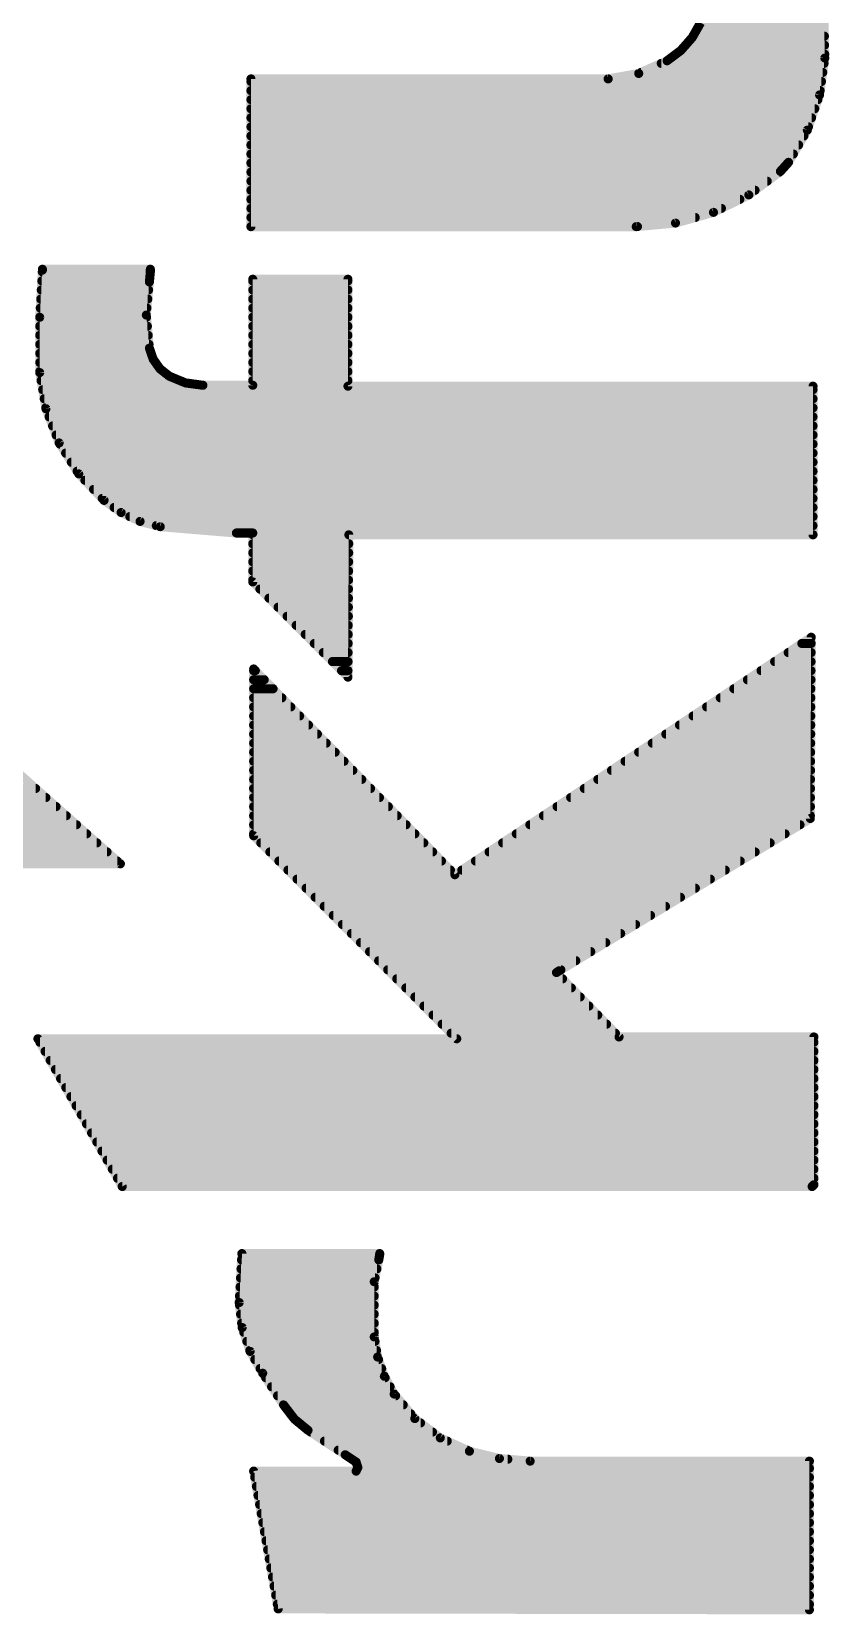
# Model space of a CAD drawing. Extents: x -0.1 to 30.6, y -0.1 to 52.6.
# Drawn here: x 12.694 to 14.929, y 25.448 to 29.883 of the extents above; entities that cross this region are included whole.
import ezdxf

# ---------------------------------------------------------------- set-up
doc = ezdxf.new("R2010")
doc.units = 0
doc.layers.add('21', color=41, linetype='CONTINUOUS')

msp = doc.modelspace()

# ---------------------------------------------------------------- linework, layer by layer
at = {"layer": '21', "const_width": 0.0254}
for points in [[(14.9161, 29.8091), (14.9131, 29.9585)], [(14.5682, 29.9082), (14.5444, 29.8664)], [(14.5611, 29.8958), (14.9143, 29.8958)], [(14.5444, 29.8664), (14.5126, 29.8304)], [(14.5256, 29.845), (14.9154, 29.845)], [(14.5467, 29.8704), (14.9149, 29.8704)], [(14.4742, 29.8015), (14.3948, 29.766)], [(14.4579, 29.7942), (14.914, 29.7942)], [(14.5126, 29.8304), (14.4742, 29.8015)], [(14.4983, 29.8196), (14.9159, 29.8196)], [(14.9014, 29.7058), (14.9161, 29.8091)], [(14.3091, 29.7507), (13.3083, 29.7507)], [(13.3083, 29.7507), (13.3083, 29.3367)], [(14.3948, 29.766), (14.3091, 29.7507)], [(14.401, 29.7688), (14.9104, 29.7688)], [(13.3083, 29.7434), (14.9067, 29.7434)], [(13.3083, 29.718), (14.9031, 29.718)], [(14.8671, 29.6072), (14.9014, 29.7058)], [(13.3083, 29.6926), (14.8968, 29.6926)], [(13.3083, 29.6672), (14.888, 29.6672)], [(13.3083, 29.6418), (14.8791, 29.6418)], [(13.3083, 29.6164), (14.8703, 29.6164)], [(13.3083, 29.591), (14.8577, 29.591)], [(14.8145, 29.517), (14.8671, 29.6072)], [(13.3083, 29.5656), (14.8428, 29.5656)], [(13.3083, 29.5402), (14.828, 29.5402)], [(13.3083, 29.5148), (14.8125, 29.5148)], [(13.3083, 29.4894), (14.7888, 29.4894)], [(14.7032, 29.4256), (14.7917, 29.4916)], [(14.7917, 29.4916), (14.8145, 29.517)], [(13.3083, 29.464), (14.7547, 29.464)], [(13.3083, 29.4386), (14.7206, 29.4386)], [(13.3083, 29.4132), (14.6781, 29.4132)], [(14.6041, 29.3768), (14.7032, 29.4256)], [(13.3083, 29.3878), (14.6265, 29.3878)], [(13.3083, 29.3624), (14.5531, 29.3624)], [(14.4978, 29.3468), (14.6041, 29.3768)], [(13.3083, 29.337), (14.3911, 29.337)], [(13.3083, 29.3367), (14.3878, 29.3367)], [(14.3878, 29.3367), (14.4978, 29.3468)], [(12.7241, 29.2148), (12.7241, 29.2173)], [(12.7241, 29.2173), (13.0264, 29.2173)], [(13.0264, 29.2173), (13.0264, 29.2097)], [(12.7165, 29.0827), (12.7241, 29.2148)], [(12.7224, 29.1846), (13.0241, 29.1846)], [(12.7238, 29.21), (13.0264, 29.21)], [(13.0238, 29.1817), (13.0152, 29.089)], [(13.0264, 29.2097), (13.0238, 29.1817)], [(13.3134, 28.8922), (13.3134, 29.1894)], [(13.3134, 29.1894), (13.5801, 29.1894)], [(13.3134, 29.1846), (13.5801, 29.1846)], [(13.5801, 29.1894), (13.5801, 28.8896)], [(12.7194, 29.1338), (13.0194, 29.1338)], [(12.7209, 29.1592), (13.0217, 29.1592)], [(13.3134, 29.1592), (13.5801, 29.1592)], [(13.3134, 29.1338), (13.5801, 29.1338)], [(12.7165, 29.083), (13.0158, 29.083)], [(12.7165, 28.9277), (12.7165, 29.0827)], [(12.718, 29.1084), (13.017, 29.1084)], [(13.0152, 29.089), (13.0238, 28.9963)], [(13.3134, 29.1084), (13.5801, 29.1084)], [(13.3134, 29.083), (13.5801, 29.083)], [(12.7165, 29.0576), (13.0181, 29.0576)], [(13.3134, 29.0576), (13.5801, 29.0576)], [(12.7165, 29.0322), (13.0205, 29.0322)], [(12.7165, 29.0068), (13.0228, 29.0068)], [(13.0238, 28.9963), (13.0345, 28.965)], [(13.3134, 29.0322), (13.5801, 29.0322)], [(13.3134, 29.0068), (13.5801, 29.0068)], [(12.7165, 28.9814), (13.0289, 28.9814)], [(12.7165, 28.956), (13.0409, 28.956)], [(13.0345, 28.965), (13.0537, 28.938)], [(13.3134, 28.9814), (13.5801, 28.9814)], [(13.3134, 28.956), (13.5801, 28.956)], [(12.7165, 28.9306), (13.0631, 28.9306)], [(12.7339, 28.8265), (12.7165, 28.9277)], [(12.7204, 28.9052), (13.1097, 28.9052)], [(13.0537, 28.938), (13.0797, 28.9176)], [(13.0797, 28.9176), (13.1251, 28.8988)], [(13.3134, 28.9306), (13.5801, 28.9306)], [(13.3134, 28.9052), (13.5801, 28.9052)], [(12.7248, 28.8798), (14.8831, 28.8798)], [(13.1251, 28.8988), (13.1737, 28.8922)], [(13.1737, 28.8922), (13.3134, 28.8922)], [(13.5801, 28.8896), (14.8831, 28.8896)], [(14.8831, 28.8896), (14.8831, 28.4731)], [(12.7291, 28.8544), (14.8831, 28.8544)], [(12.7335, 28.829), (14.8831, 28.829)], [(12.7709, 28.7306), (12.7339, 28.8265)], [(12.7428, 28.8036), (14.8831, 28.8036)], [(12.7525, 28.7782), (14.8831, 28.7782)], [(12.7623, 28.7528), (14.8831, 28.7528)], [(12.8259, 28.6439), (12.7709, 28.7306)], [(12.7729, 28.7274), (14.8831, 28.7274)], [(12.789, 28.702), (14.8831, 28.702)], [(12.8051, 28.6766), (14.8831, 28.6766)], [(12.8212, 28.6512), (14.8831, 28.6512)], [(12.8968, 28.5696), (12.8259, 28.6439)], [(12.8431, 28.6258), (14.8831, 28.6258)], [(12.8674, 28.6004), (14.8831, 28.6004)], [(12.8916, 28.575), (14.8831, 28.575)], [(12.9445, 28.5356), (12.8968, 28.5696)], [(12.9249, 28.5496), (14.8831, 28.5496)], [(12.9976, 28.5107), (12.9445, 28.5356)], [(12.9689, 28.5242), (14.8831, 28.5242)], [(13.0543, 28.4959), (12.9976, 28.5107)], [(13.0432, 28.4988), (14.8831, 28.4988)], [(13.2677, 28.4782), (13.0543, 28.4959)], [(13.3134, 28.4782), (13.2677, 28.4782)], [(13.3134, 28.341), (13.3134, 28.4782)], [(13.3134, 28.4734), (14.8831, 28.4734)], [(13.5826, 28.4731), (13.5801, 28.0743)], [(14.8831, 28.4731), (13.5826, 28.4731)], [(13.3134, 28.448), (13.5824, 28.448)], [(13.3134, 28.4226), (13.5823, 28.4226)], [(13.3134, 28.3972), (13.5821, 28.3972)], [(13.3134, 28.3718), (13.582, 28.3718)], [(13.3134, 28.3464), (13.5818, 28.3464)], [(13.5801, 28.0743), (13.3134, 28.341)], [(13.3334, 28.321), (13.5816, 28.321)], [(13.3588, 28.2956), (13.5815, 28.2956)], [(13.3842, 28.2702), (13.5813, 28.2702)], [(13.4096, 28.2448), (13.5812, 28.2448)], [(13.435, 28.2194), (13.581, 28.2194)], [(13.4604, 28.194), (13.5809, 28.194)], [(13.4858, 28.1686), (13.5807, 28.1686)], [(13.8798, 27.5206), (14.878, 28.1861)], [(14.8518, 28.1686), (14.8779, 28.1686)], [(14.878, 28.1861), (14.8755, 27.6781)], [(13.5112, 28.1432), (13.5805, 28.1432)], [(13.5366, 28.1178), (13.5804, 28.1178)], [(14.7756, 28.1178), (14.8777, 28.1178)], [(14.8137, 28.1432), (14.8778, 28.1432)], [(13.3159, 27.6298), (13.3159, 28.0972)], [(13.3159, 28.0972), (13.8798, 27.5206)], [(13.3159, 28.0924), (13.3206, 28.0924)], [(13.3159, 28.067), (13.3454, 28.067)], [(13.562, 28.0924), (13.5802, 28.0924)], [(14.6994, 28.067), (14.8774, 28.067)], [(14.7375, 28.0924), (14.8775, 28.0924)], [(12.9426, 27.5511), (12.3939, 28.0387)], [(13.3159, 28.0416), (13.3703, 28.0416)], [(14.6613, 28.0416), (14.8773, 28.0416)], [(13.3159, 28.0162), (13.3951, 28.0162)], [(13.3159, 27.9908), (13.42, 27.9908)], [(14.5851, 27.9908), (14.877, 27.9908)], [(14.6232, 28.0162), (14.8772, 28.0162)], [(13.3159, 27.9654), (13.4448, 27.9654)], [(13.3159, 27.94), (13.4696, 27.94)], [(14.5089, 27.94), (14.8768, 27.94)], [(14.547, 27.9654), (14.8769, 27.9654)], [(13.3159, 27.9146), (13.4945, 27.9146)], [(13.3159, 27.8892), (13.5193, 27.8892)], [(14.4327, 27.8892), (14.8765, 27.8892)], [(14.4708, 27.9146), (14.8767, 27.9146)], [(13.3159, 27.8638), (13.5442, 27.8638)], [(14.3946, 27.8638), (14.8764, 27.8638)], [(13.3159, 27.8384), (13.569, 27.8384)], [(13.3159, 27.813), (13.5938, 27.813)], [(14.3184, 27.813), (14.8762, 27.813)], [(14.3565, 27.8384), (14.8763, 27.8384)], [(11.0728, 27.7622), (12.705, 27.7622)], [(13.3159, 27.7876), (13.6187, 27.7876)], [(13.3159, 27.7622), (13.6435, 27.7622)], [(14.2422, 27.7622), (14.8759, 27.7622)], [(14.2803, 27.7876), (14.876, 27.7876)], [(11.0853, 27.7368), (12.7336, 27.7368)], [(11.1021, 27.7114), (12.7622, 27.7114)], [(13.3159, 27.7368), (13.6684, 27.7368)], [(13.3159, 27.7114), (13.6932, 27.7114)], [(14.166, 27.7114), (14.8757, 27.7114)], [(14.2041, 27.7368), (14.8758, 27.7368)], [(11.1219, 27.686), (12.7908, 27.686)], [(13.3159, 27.686), (13.718, 27.686)], [(14.1279, 27.686), (14.8755, 27.686)], [(14.8755, 27.6781), (14.1719, 27.2513)], [(11.145, 27.6606), (12.8194, 27.6606)], [(11.1748, 27.6352), (12.848, 27.6352)], [(13.3159, 27.6606), (13.7429, 27.6606)], [(13.3159, 27.6352), (13.7677, 27.6352)], [(13.8849, 27.0608), (13.3159, 27.6298)], [(14.0517, 27.6352), (14.8048, 27.6352)], [(14.0898, 27.6606), (14.8467, 27.6606)], [(11.2126, 27.6098), (12.8765, 27.6098)], [(11.259, 27.5844), (12.9051, 27.5844)], [(13.3359, 27.6098), (13.7926, 27.6098)], [(13.3613, 27.5844), (13.8174, 27.5844)], [(13.9755, 27.5844), (14.721, 27.5844)], [(14.0136, 27.6098), (14.7629, 27.6098)], [(11.3399, 27.559), (12.9337, 27.559)], [(11.4262, 27.5511), (12.9426, 27.5511)], [(13.3867, 27.559), (13.8422, 27.559)], [(13.4121, 27.5336), (13.8671, 27.5336)], [(13.8993, 27.5336), (14.6373, 27.5336)], [(13.9374, 27.559), (14.6792, 27.559)], [(13.4375, 27.5082), (14.5954, 27.5082)], [(13.4629, 27.4828), (14.5535, 27.4828)], [(13.4883, 27.4574), (14.5117, 27.4574)], [(13.5137, 27.432), (14.4698, 27.432)], [(13.5391, 27.4066), (14.4279, 27.4066)], [(13.5645, 27.3812), (14.386, 27.3812)], [(13.5899, 27.3558), (14.3442, 27.3558)], [(13.6153, 27.3304), (14.3023, 27.3304)], [(13.6407, 27.305), (14.2604, 27.305)], [(13.6661, 27.2796), (14.2186, 27.2796)], [(13.6915, 27.2542), (14.1767, 27.2542)], [(13.7169, 27.2288), (14.1813, 27.2288)], [(14.1719, 27.2513), (14.1643, 27.2463)], [(14.1643, 27.2463), (14.3396, 27.0659)], [(13.7423, 27.2034), (14.206, 27.2034)], [(13.7677, 27.178), (14.2307, 27.178)], [(13.7931, 27.1526), (14.2553, 27.1526)], [(13.8185, 27.1272), (14.28, 27.1272)], [(13.8439, 27.1018), (14.3047, 27.1018)], [(12.9476, 26.6468), (12.7114, 27.0608)], [(12.7114, 27.0608), (13.8849, 27.0608)], [(12.717, 27.051), (14.8857, 27.051)], [(13.8693, 27.0764), (14.3294, 27.0764)], [(14.3396, 27.0659), (14.8857, 27.0659)], [(14.8857, 27.0659), (14.8857, 26.6519)], [(12.7315, 27.0256), (14.8857, 27.0256)], [(12.746, 27.0002), (14.8857, 27.0002)], [(12.7605, 26.9748), (14.8857, 26.9748)], [(12.775, 26.9494), (14.8857, 26.9494)], [(12.7895, 26.924), (14.8857, 26.924)], [(12.8039, 26.8986), (14.8857, 26.8986)], [(12.8184, 26.8732), (14.8857, 26.8732)], [(12.8329, 26.8478), (14.8857, 26.8478)], [(12.8474, 26.8224), (14.8857, 26.8224)], [(12.8619, 26.797), (14.8857, 26.797)], [(12.8764, 26.7716), (14.8857, 26.7716)], [(12.8909, 26.7462), (14.8857, 26.7462)], [(12.9054, 26.7208), (14.8857, 26.7208)], [(12.9199, 26.6954), (14.8857, 26.6954)], [(12.9344, 26.67), (14.8857, 26.67)], [(14.8806, 26.6468), (12.9476, 26.6468)], [(14.8857, 26.6519), (14.8806, 26.6468)], [(13.2753, 26.3217), (13.2829, 26.4589)], [(13.2819, 26.4414), (13.6666, 26.4414)], [(13.2829, 26.4589), (13.669, 26.4589)], [(13.6665, 26.4411), (13.6538, 26.3801)], [(13.669, 26.4563), (13.6665, 26.4411)], [(13.669, 26.4589), (13.669, 26.4563)], [(13.2791, 26.3906), (13.656, 26.3906)], [(13.2805, 26.416), (13.6613, 26.416)], [(13.6538, 26.3801), (13.6538, 26.2252)], [(13.2763, 26.3398), (13.6538, 26.3398)], [(13.2777, 26.3652), (13.6538, 26.3652)], [(13.2837, 26.2516), (13.2753, 26.3217)], [(13.2762, 26.3144), (13.6538, 26.3144)], [(13.2792, 26.289), (13.6538, 26.289)], [(13.2823, 26.2636), (13.6538, 26.2636)], [(13.306, 26.1847), (13.2837, 26.2516)], [(13.2882, 26.2382), (13.6538, 26.2382)], [(13.2967, 26.2128), (13.6559, 26.2128)], [(13.6538, 26.2252), (13.6633, 26.169)], [(13.3051, 26.1874), (13.6602, 26.1874)], [(13.3413, 26.1236), (13.306, 26.1847)], [(13.3191, 26.162), (13.6657, 26.162)], [(13.6633, 26.169), (13.6821, 26.1151)], [(13.3338, 26.1366), (13.6746, 26.1366)], [(13.3998, 26.0347), (13.3413, 26.1236)], [(13.3495, 26.1112), (13.6843, 26.1112)], [(13.6821, 26.1151), (13.7096, 26.0652)], [(13.3662, 26.0858), (13.6982, 26.0858)], [(13.3829, 26.0604), (13.7136, 26.0604)], [(13.3996, 26.035), (13.735, 26.035)], [(13.43, 25.9952), (13.3998, 26.0347)], [(13.7096, 26.0652), (13.7673, 25.9965)], [(13.419, 26.0096), (13.7563, 26.0096)], [(13.4683, 25.9636), (13.43, 25.9952)], [(13.4434, 25.9842), (13.7835, 25.9842)], [(13.7673, 25.9965), (13.8388, 25.9422)], [(13.5725, 25.895), (13.4683, 25.9636)], [(13.4756, 25.9588), (13.817, 25.9588)], [(13.8388, 25.9422), (13.9205, 25.9051)], [(13.5142, 25.9334), (13.8583, 25.9334)], [(13.5528, 25.908), (13.9141, 25.908)], [(13.603, 25.8747), (13.5725, 25.895)], [(13.9205, 25.9051), (14.0045, 25.8846)], [(13.3845, 25.4632), (13.3159, 25.8493)], [(13.3159, 25.8493), (13.603, 25.8493)], [(13.5911, 25.8826), (14.028, 25.8826)], [(13.608, 25.8594), (13.603, 25.8747)], [(13.603, 25.8493), (13.608, 25.8594)], [(13.6069, 25.8572), (14.873, 25.8572)], [(14.0045, 25.8846), (14.0906, 25.8772)], [(14.0906, 25.8772), (14.873, 25.8772)], [(14.873, 25.8772), (14.873, 25.4606)], [(13.319, 25.8318), (14.873, 25.8318)], [(13.3235, 25.8064), (14.873, 25.8064)], [(13.328, 25.781), (14.873, 25.781)], [(13.3326, 25.7556), (14.873, 25.7556)], [(13.3371, 25.7302), (14.873, 25.7302)], [(13.3416, 25.7048), (14.873, 25.7048)], [(13.3461, 25.6794), (14.873, 25.6794)], [(13.3506, 25.654), (14.873, 25.654)], [(13.3551, 25.6286), (14.873, 25.6286)], [(13.3596, 25.6032), (14.873, 25.6032)], [(13.3641, 25.5778), (14.873, 25.5778)], [(13.3687, 25.5524), (14.873, 25.5524)], [(13.3732, 25.527), (14.873, 25.527)], [(13.3777, 25.5016), (14.873, 25.5016)], [(13.3822, 25.4762), (14.873, 25.4762)], [(14.873, 25.4606), (13.3845, 25.4632)]]:
    msp.add_lwpolyline(points, dxfattribs=at)
at = {"layer": '21', "const_width": 0.0127}
for points in [[(14.5256, 29.8514, 1), (14.5256, 29.8387)], [(14.5389, 29.8696, 1), (14.5499, 29.8633)], [(14.5492, 29.8622, 1), (14.5397, 29.8706)], [(14.5467, 29.8768, 1), (14.5467, 29.864)], [(14.9149, 29.864, 1), (14.9149, 29.8768)], [(14.9154, 29.8387, 1), (14.9154, 29.8514)], [(14.4579, 29.8006, 1), (14.4579, 29.7878)], [(14.4704, 29.8066, 1), (14.478, 29.7964)], [(14.4768, 29.7957, 1), (14.4716, 29.8073)], [(14.4983, 29.826, 1), (14.4983, 29.8133)], [(14.5079, 29.8346, 1), (14.5174, 29.8262)], [(14.5165, 29.8253, 1), (14.5088, 29.8354)], [(14.9224, 29.8082, 1), (14.9098, 29.81)], [(14.9098, 29.809, 1), (14.9224, 29.8092)], [(14.914, 29.7878, 1), (14.914, 29.8006)], [(14.9159, 29.8133, 1), (14.9159, 29.826)], [(13.3083, 29.7571, 1), (13.3083, 29.7444)], [(13.3147, 29.7507, 1), (13.302, 29.7507)], [(14.308, 29.757, 1), (14.3102, 29.7444)], [(14.3091, 29.7444, 1), (14.3091, 29.7571)], [(14.3922, 29.7718, 1), (14.3973, 29.7602)], [(14.3959, 29.7598, 1), (14.3936, 29.7723)], [(14.401, 29.7752, 1), (14.401, 29.7625)], [(14.9104, 29.7625, 1), (14.9104, 29.7752)], [(13.3083, 29.7498, 1), (13.3083, 29.737)], [(13.3083, 29.7244, 1), (13.3083, 29.7116)], [(14.9074, 29.7037, 1), (14.8954, 29.7078)], [(14.9031, 29.7116, 1), (14.9031, 29.7244)], [(14.9067, 29.737, 1), (14.9067, 29.7498)], [(13.3083, 29.6736, 1), (13.3083, 29.6608)], [(13.3083, 29.699, 1), (13.3083, 29.6863)], [(14.888, 29.6608, 1), (14.888, 29.6736)], [(14.8951, 29.7067, 1), (14.9077, 29.7049)], [(14.8968, 29.6863, 1), (14.8968, 29.699)], [(13.3083, 29.6482, 1), (13.3083, 29.6354)], [(13.3083, 29.6228, 1), (13.3083, 29.6101)], [(14.8703, 29.6101, 1), (14.8703, 29.6228)], [(14.8791, 29.6354, 1), (14.8791, 29.6482)], [(13.3083, 29.5974, 1), (13.3083, 29.5846)], [(14.8577, 29.5846, 1), (14.8577, 29.5974)], [(14.8611, 29.6093, 1), (14.8731, 29.6051)], [(14.8726, 29.604, 1), (14.8616, 29.6104)], [(13.3083, 29.572, 1), (13.3083, 29.5592)], [(13.3083, 29.5466, 1), (13.3083, 29.5339)], [(14.828, 29.5339, 1), (14.828, 29.5466)], [(14.8428, 29.5592, 1), (14.8428, 29.572)], [(13.3083, 29.5212, 1), (13.3083, 29.5084)], [(13.3083, 29.4958, 1), (13.3083, 29.483)], [(14.787, 29.4958, 1), (14.7964, 29.4874)], [(14.7955, 29.4865, 1), (14.7879, 29.4967)], [(14.7888, 29.483, 1), (14.7888, 29.4958)], [(14.809, 29.5202, 1), (14.82, 29.5138)], [(14.8192, 29.5128, 1), (14.8098, 29.5212)], [(14.8125, 29.5084, 1), (14.8125, 29.5212)], [(13.3083, 29.4704, 1), (13.3083, 29.4577)], [(13.3083, 29.445, 1), (13.3083, 29.4322)], [(14.7206, 29.4322, 1), (14.7206, 29.445)], [(14.7547, 29.4577, 1), (14.7547, 29.4704)], [(13.3083, 29.4196, 1), (13.3083, 29.4068)], [(14.6781, 29.4068, 1), (14.6781, 29.4196)], [(14.6994, 29.4307, 1), (14.707, 29.4205)], [(14.706, 29.4199, 1), (14.7004, 29.4313)], [(13.3083, 29.3942, 1), (13.3083, 29.3815)], [(13.3083, 29.3688, 1), (13.3083, 29.356)], [(14.5531, 29.356, 1), (14.5531, 29.3688)], [(14.6013, 29.3825, 1), (14.6069, 29.3711)], [(14.6058, 29.3706, 1), (14.6024, 29.3829)], [(14.6265, 29.3815, 1), (14.6265, 29.3942)], [(13.3083, 29.3434, 1), (13.3083, 29.3306)], [(13.3083, 29.3431, 1), (13.3083, 29.3303)], [(13.302, 29.3367, 1), (13.3147, 29.3367)], [(14.3872, 29.343, 1), (14.3884, 29.3304)], [(14.3878, 29.3303, 1), (14.3878, 29.3431)], [(14.3911, 29.3306, 1), (14.3911, 29.3434)], [(14.4961, 29.3529, 1), (14.4995, 29.3407)], [(14.4984, 29.3405, 1), (14.4972, 29.3531)], [(12.7241, 29.2237, 1), (12.7241, 29.211)], [(12.7304, 29.2173, 1), (12.7178, 29.2173)], [(13.0328, 29.2173, 1), (13.0201, 29.2173)], [(13.0264, 29.211, 1), (13.0264, 29.2237)], [(12.7224, 29.191, 1), (12.7224, 29.1782)], [(12.7238, 29.2164, 1), (12.7238, 29.2036)], [(12.7304, 29.2144, 1), (12.7178, 29.2152)], [(12.7178, 29.2148, 1), (12.7304, 29.2148)], [(13.0175, 29.1823, 1), (13.0301, 29.1811)], [(13.0301, 29.1811, 1), (13.0175, 29.1823)], [(13.0327, 29.2091, 1), (13.0201, 29.2103)], [(13.0201, 29.2097, 1), (13.0328, 29.2097)], [(13.0241, 29.1782, 1), (13.0241, 29.191)], [(13.0264, 29.2036, 1), (13.0264, 29.2164)], [(13.3198, 29.1894, 1), (13.3071, 29.1894)], [(13.3134, 29.1958, 1), (13.3134, 29.1831)], [(13.3134, 29.191, 1), (13.3134, 29.1782)], [(13.5864, 29.1894, 1), (13.5738, 29.1894)], [(13.5801, 29.1831, 1), (13.5801, 29.1958)], [(13.5801, 29.1782, 1), (13.5801, 29.191)], [(12.7194, 29.1402, 1), (12.7194, 29.1274)], [(12.7209, 29.1656, 1), (12.7209, 29.1529)], [(13.0194, 29.1274, 1), (13.0194, 29.1402)], [(13.0217, 29.1529, 1), (13.0217, 29.1656)], [(13.3134, 29.1656, 1), (13.3134, 29.1529)], [(13.3134, 29.1402, 1), (13.3134, 29.1274)], [(13.5801, 29.1529, 1), (13.5801, 29.1656)], [(13.5801, 29.1274, 1), (13.5801, 29.1402)], [(12.7165, 29.0894, 1), (12.7165, 29.0767)], [(12.7228, 29.0827, 1), (12.7102, 29.0827)], [(12.718, 29.1148, 1), (12.718, 29.1021)], [(13.0215, 29.0896, 1), (13.0089, 29.0884)], [(13.0089, 29.0896, 1), (13.0215, 29.0884)], [(13.0158, 29.0767, 1), (13.0158, 29.0894)], [(13.017, 29.1021, 1), (13.017, 29.1148)], [(13.3134, 29.1148, 1), (13.3134, 29.1021)], [(13.3134, 29.0894, 1), (13.3134, 29.0767)], [(13.5801, 29.1021, 1), (13.5801, 29.1148)], [(13.5801, 29.0767, 1), (13.5801, 29.0894)], [(12.7102, 29.0831, 1), (12.7228, 29.0823)], [(12.7165, 29.064, 1), (12.7165, 29.0512)], [(13.0181, 29.0512, 1), (13.0181, 29.064)], [(13.3134, 29.064, 1), (13.3134, 29.0512)], [(13.5801, 29.0512, 1), (13.5801, 29.064)], [(12.7165, 29.0386, 1), (12.7165, 29.0259)], [(12.7165, 29.0132, 1), (12.7165, 29.0005)], [(13.0298, 28.9984, 1), (13.0178, 28.9942)], [(13.0205, 29.0259, 1), (13.0205, 29.0386)], [(13.0228, 29.0005, 1), (13.0228, 29.0132)], [(13.3134, 29.0386, 1), (13.3134, 29.0259)], [(13.3134, 29.0132, 1), (13.3134, 29.0005)], [(13.5801, 29.0259, 1), (13.5801, 29.0386)], [(13.5801, 29.0005, 1), (13.5801, 29.0132)], [(12.7165, 28.9878, 1), (12.7165, 28.975)], [(12.7165, 28.9624, 1), (12.7165, 28.9497)], [(13.0175, 28.9957, 1), (13.0301, 28.9969)], [(13.0397, 28.9687, 1), (13.0293, 28.9613)], [(13.0285, 28.9629, 1), (13.0405, 28.967)], [(13.0289, 28.975, 1), (13.0289, 28.9878)], [(13.0409, 28.9497, 1), (13.0409, 28.9624)], [(13.3134, 28.9878, 1), (13.3134, 28.975)], [(13.3134, 28.9624, 1), (13.3134, 28.9497)], [(13.5801, 28.975, 1), (13.5801, 28.9878)], [(13.5801, 28.9497, 1), (13.5801, 28.9624)], [(12.7165, 28.937, 1), (12.7165, 28.9243)], [(12.7228, 28.9288, 1), (12.7102, 28.9266)], [(12.7102, 28.9277, 1), (12.7228, 28.9277)], [(12.7204, 28.9116, 1), (12.7204, 28.8988)], [(13.0576, 28.943, 1), (13.0497, 28.933)], [(13.0485, 28.9343, 1), (13.0588, 28.9417)], [(13.0631, 28.9243, 1), (13.0631, 28.937)], [(13.0821, 28.9235, 1), (13.0773, 28.9117)], [(13.0758, 28.9126, 1), (13.0836, 28.9226)], [(13.1097, 28.8988, 1), (13.1097, 28.9116)], [(13.3134, 28.937, 1), (13.3134, 28.9243)], [(13.3134, 28.9116, 1), (13.3134, 28.8988)], [(13.5801, 28.9243, 1), (13.5801, 28.937)], [(13.5801, 28.8988, 1), (13.5801, 28.9116)], [(12.7248, 28.8862, 1), (12.7248, 28.8735)], [(13.1259, 28.9051, 1), (13.1242, 28.8925)], [(13.1226, 28.893, 1), (13.1275, 28.9047)], [(13.1737, 28.8986, 1), (13.1737, 28.8859)], [(13.1728, 28.8859, 1), (13.1746, 28.8985)], [(13.3071, 28.8922, 1), (13.3198, 28.8922)], [(13.3134, 28.8859, 1), (13.3134, 28.8986)], [(13.5801, 28.896, 1), (13.5801, 28.8833)], [(13.5738, 28.8896, 1), (13.5864, 28.8896)], [(14.8895, 28.8896, 1), (14.8768, 28.8896)], [(14.8831, 28.8833, 1), (14.8831, 28.896)], [(14.8831, 28.8735, 1), (14.8831, 28.8862)], [(12.7291, 28.8608, 1), (12.7291, 28.8481)], [(12.7335, 28.8354, 1), (12.7335, 28.8226)], [(12.7399, 28.8288, 1), (12.728, 28.8242)], [(12.7277, 28.8254, 1), (12.7402, 28.8276)], [(14.8831, 28.8481, 1), (14.8831, 28.8608)], [(14.8831, 28.8226, 1), (14.8831, 28.8354)], [(12.7428, 28.81, 1), (12.7428, 28.7973)], [(12.7525, 28.7846, 1), (12.7525, 28.7719)], [(14.8831, 28.7973, 1), (14.8831, 28.81)], [(14.8831, 28.7719, 1), (14.8831, 28.7846)], [(12.7623, 28.7592, 1), (12.7623, 28.7464)], [(12.7762, 28.734, 1), (12.7655, 28.7272)], [(14.8831, 28.7464, 1), (14.8831, 28.7592)], [(12.7649, 28.7284, 1), (12.7768, 28.7329)], [(12.7729, 28.7338, 1), (12.7729, 28.7211)], [(12.789, 28.7084, 1), (12.789, 28.6957)], [(14.8831, 28.7211, 1), (14.8831, 28.7338)], [(14.8831, 28.6957, 1), (14.8831, 28.7084)], [(12.8051, 28.683, 1), (12.8051, 28.6702)], [(12.8212, 28.6576, 1), (12.8212, 28.6449)], [(12.8305, 28.6483, 1), (12.8213, 28.6395)], [(12.8205, 28.6405, 1), (12.8312, 28.6473)], [(14.8831, 28.6702, 1), (14.8831, 28.683)], [(14.8831, 28.6449, 1), (14.8831, 28.6576)], [(12.8431, 28.6322, 1), (12.8431, 28.6195)], [(12.8674, 28.6068, 1), (12.8674, 28.594)], [(14.8831, 28.6195, 1), (14.8831, 28.6322)], [(14.8831, 28.594, 1), (14.8831, 28.6068)], [(12.8916, 28.5814, 1), (12.8916, 28.5687)], [(12.9005, 28.5748, 1), (12.8931, 28.5644)], [(12.8922, 28.5652, 1), (12.9014, 28.574)], [(14.8831, 28.5687, 1), (14.8831, 28.5814)], [(12.9249, 28.556, 1), (12.9249, 28.5433)], [(12.9472, 28.5413, 1), (12.9418, 28.5298)], [(12.9408, 28.5304, 1), (12.9482, 28.5408)], [(12.9689, 28.5306, 1), (12.9689, 28.5178)], [(12.9992, 28.5169, 1), (12.996, 28.5046)], [(12.9949, 28.505, 1), (13.0003, 28.5165)], [(14.8831, 28.5433, 1), (14.8831, 28.556)], [(14.8831, 28.5178, 1), (14.8831, 28.5306)], [(13.0432, 28.5052, 1), (13.0432, 28.4925)], [(13.0548, 28.5022, 1), (13.0538, 28.4896)], [(13.0527, 28.4898, 1), (13.0559, 28.502)], [(13.2677, 28.4846, 1), (13.2677, 28.4718)], [(13.2672, 28.4719, 1), (13.2682, 28.4845)], [(13.3198, 28.4782, 1), (13.3071, 28.4782)], [(13.3134, 28.4798, 1), (13.3134, 28.4671)], [(13.3134, 28.4718, 1), (13.3134, 28.4846)], [(13.5826, 28.4795, 1), (13.5826, 28.4668)], [(13.5889, 28.4731, 1), (13.5763, 28.4731)], [(14.8768, 28.4731, 1), (14.8895, 28.4731)], [(14.8831, 28.4925, 1), (14.8831, 28.5052)], [(14.8831, 28.4671, 1), (14.8831, 28.4798)], [(14.8831, 28.4668, 1), (14.8831, 28.4795)], [(13.3134, 28.4544, 1), (13.3134, 28.4416)], [(13.3134, 28.429, 1), (13.3134, 28.4163)], [(13.5823, 28.4163, 1), (13.5823, 28.429)], [(13.5824, 28.4416, 1), (13.5824, 28.4544)], [(13.3134, 28.4036, 1), (13.3134, 28.3909)], [(13.5821, 28.3909, 1), (13.5821, 28.4036)], [(13.3134, 28.3782, 1), (13.3134, 28.3654)], [(13.3134, 28.3528, 1), (13.3134, 28.3401)], [(13.3179, 28.3455, 1), (13.3089, 28.3365)], [(13.3071, 28.341, 1), (13.3198, 28.341)], [(13.5818, 28.3401, 1), (13.5818, 28.3528)], [(13.582, 28.3654, 1), (13.582, 28.3782)], [(13.3334, 28.3274, 1), (13.3334, 28.3147)], [(13.3588, 28.302, 1), (13.3588, 28.2892)], [(13.5815, 28.2892, 1), (13.5815, 28.302)], [(13.5816, 28.3147, 1), (13.5816, 28.3274)], [(13.3842, 28.2766, 1), (13.3842, 28.2639)], [(13.4096, 28.2512, 1), (13.4096, 28.2385)], [(13.5812, 28.2385, 1), (13.5812, 28.2512)], [(13.5813, 28.2639, 1), (13.5813, 28.2766)], [(13.435, 28.2258, 1), (13.435, 28.213)], [(13.581, 28.213, 1), (13.581, 28.2258)], [(13.4604, 28.2004, 1), (13.4604, 28.1877)], [(13.4858, 28.175, 1), (13.4858, 28.1623)], [(13.5807, 28.1623, 1), (13.5807, 28.175)], [(13.5809, 28.1877, 1), (13.5809, 28.2004)], [(14.8518, 28.175, 1), (14.8518, 28.1623)], [(14.8843, 28.1861, 1), (14.8717, 28.1861)], [(14.8815, 28.1808, 1), (14.8745, 28.1914)], [(14.8779, 28.1623, 1), (14.8779, 28.175)], [(13.5112, 28.1496, 1), (13.5112, 28.1368)], [(13.5366, 28.1242, 1), (13.5366, 28.1115)], [(13.5804, 28.1115, 1), (13.5804, 28.1242)], [(13.5805, 28.1368, 1), (13.5805, 28.1496)], [(14.7756, 28.1242, 1), (14.7756, 28.1115)], [(14.8137, 28.1496, 1), (14.8137, 28.1368)], [(14.8777, 28.1115, 1), (14.8777, 28.1242)], [(14.8778, 28.1368, 1), (14.8778, 28.1496)], [(13.3159, 28.0988, 1), (13.3159, 28.0861)], [(13.3159, 28.0734, 1), (13.3159, 28.0606)], [(13.3223, 28.0972, 1), (13.3096, 28.0972)], [(13.3204, 28.1016, 1), (13.3114, 28.0928)], [(13.3206, 28.0861, 1), (13.3206, 28.0988)], [(13.3454, 28.0606, 1), (13.3454, 28.0734)], [(13.562, 28.0988, 1), (13.562, 28.0861)], [(13.5738, 28.0743, 1), (13.5864, 28.0743)], [(13.5756, 28.0698, 1), (13.5846, 28.0788)], [(13.5802, 28.0861, 1), (13.5802, 28.0988)], [(14.6994, 28.0734, 1), (14.6994, 28.0606)], [(14.7375, 28.0988, 1), (14.7375, 28.0861)], [(14.8774, 28.0606, 1), (14.8774, 28.0734)], [(14.8775, 28.0861, 1), (14.8775, 28.0988)], [(13.3159, 28.048, 1), (13.3159, 28.0353)], [(13.3703, 28.0353, 1), (13.3703, 28.048)], [(14.6613, 28.048, 1), (14.6613, 28.0353)], [(14.8773, 28.0353, 1), (14.8773, 28.048)], [(13.3159, 28.0226, 1), (13.3159, 28.0099)], [(13.3159, 27.9972, 1), (13.3159, 27.9844)], [(13.3951, 28.0099, 1), (13.3951, 28.0226)], [(13.42, 27.9844, 1), (13.42, 27.9972)], [(14.5851, 27.9972, 1), (14.5851, 27.9844)], [(14.6232, 28.0226, 1), (14.6232, 28.0099)], [(14.877, 27.9844, 1), (14.877, 27.9972)], [(14.8772, 28.0099, 1), (14.8772, 28.0226)], [(13.3159, 27.9718, 1), (13.3159, 27.9591)], [(13.3159, 27.9464, 1), (13.3159, 27.9337)], [(13.4448, 27.9591, 1), (13.4448, 27.9718)], [(13.4696, 27.9337, 1), (13.4696, 27.9464)], [(14.5089, 27.9464, 1), (14.5089, 27.9337)], [(14.547, 27.9718, 1), (14.547, 27.9591)], [(14.8768, 27.9337, 1), (14.8768, 27.9464)], [(14.8769, 27.9591, 1), (14.8769, 27.9718)], [(13.3159, 27.921, 1), (13.3159, 27.9082)], [(13.3159, 27.8956, 1), (13.3159, 27.8829)], [(13.4945, 27.9082, 1), (13.4945, 27.921)], [(13.5193, 27.8829, 1), (13.5193, 27.8956)], [(14.4327, 27.8956, 1), (14.4327, 27.8829)], [(14.4708, 27.921, 1), (14.4708, 27.9082)], [(14.8765, 27.8829, 1), (14.8765, 27.8956)], [(14.8767, 27.9082, 1), (14.8767, 27.921)], [(13.3159, 27.8702, 1), (13.3159, 27.8575)], [(13.5442, 27.8575, 1), (13.5442, 27.8702)], [(14.3946, 27.8702, 1), (14.3946, 27.8575)], [(14.8764, 27.8575, 1), (14.8764, 27.8702)], [(13.3159, 27.8448, 1), (13.3159, 27.832)], [(13.3159, 27.8194, 1), (13.3159, 27.8067)], [(13.569, 27.832, 1), (13.569, 27.8448)], [(13.5938, 27.8067, 1), (13.5938, 27.8194)], [(14.3184, 27.8194, 1), (14.3184, 27.8067)], [(14.3565, 27.8448, 1), (14.3565, 27.832)], [(14.8762, 27.8067, 1), (14.8762, 27.8194)], [(14.8763, 27.832, 1), (14.8763, 27.8448)], [(12.705, 27.7558, 1), (12.705, 27.7686)], [(13.3159, 27.794, 1), (13.3159, 27.7813)], [(13.3159, 27.7686, 1), (13.3159, 27.7558)], [(13.6187, 27.7813, 1), (13.6187, 27.794)], [(13.6435, 27.7558, 1), (13.6435, 27.7686)], [(14.2422, 27.7686, 1), (14.2422, 27.7558)], [(14.2803, 27.794, 1), (14.2803, 27.7813)], [(14.8759, 27.7558, 1), (14.8759, 27.7686)], [(14.876, 27.7813, 1), (14.876, 27.794)], [(12.7336, 27.7305, 1), (12.7336, 27.7432)], [(12.7622, 27.705, 1), (12.7622, 27.7178)], [(13.3159, 27.7178, 1), (13.3159, 27.705)], [(13.3159, 27.7432, 1), (13.3159, 27.7305)], [(13.6684, 27.7305, 1), (13.6684, 27.7432)], [(13.6932, 27.705, 1), (13.6932, 27.7178)], [(14.166, 27.7178, 1), (14.166, 27.705)], [(14.2041, 27.7432, 1), (14.2041, 27.7305)], [(14.8757, 27.705, 1), (14.8757, 27.7178)], [(14.8758, 27.7305, 1), (14.8758, 27.7432)], [(12.7908, 27.6796, 1), (12.7908, 27.6924)], [(13.3159, 27.6924, 1), (13.3159, 27.6796)], [(13.718, 27.6796, 1), (13.718, 27.6924)], [(14.1279, 27.6924, 1), (14.1279, 27.6796)], [(14.8692, 27.6781, 1), (14.8818, 27.6781)], [(14.8788, 27.6727, 1), (14.8722, 27.6835)], [(14.8755, 27.6796, 1), (14.8755, 27.6924)], [(12.8194, 27.6543, 1), (12.8194, 27.667)], [(12.848, 27.6288, 1), (12.848, 27.6416)], [(13.3159, 27.6416, 1), (13.3159, 27.6288)], [(13.3159, 27.667, 1), (13.3159, 27.6543)], [(13.3204, 27.6343, 1), (13.3114, 27.6253)], [(13.3096, 27.6298, 1), (13.3223, 27.6298)], [(13.7429, 27.6543, 1), (13.7429, 27.667)], [(13.7677, 27.6288, 1), (13.7677, 27.6416)], [(14.0517, 27.6416, 1), (14.0517, 27.6288)], [(14.0898, 27.667, 1), (14.0898, 27.6543)], [(14.8048, 27.6288, 1), (14.8048, 27.6416)], [(14.8467, 27.6543, 1), (14.8467, 27.667)], [(12.8765, 27.6034, 1), (12.8765, 27.6162)], [(12.9051, 27.5781, 1), (12.9051, 27.5908)], [(13.3359, 27.6162, 1), (13.3359, 27.6034)], [(13.3613, 27.5908, 1), (13.3613, 27.5781)], [(13.7926, 27.6034, 1), (13.7926, 27.6162)], [(13.8174, 27.5781, 1), (13.8174, 27.5908)], [(13.9755, 27.5908, 1), (13.9755, 27.5781)], [(14.0136, 27.6162, 1), (14.0136, 27.6034)], [(14.721, 27.5781, 1), (14.721, 27.5908)], [(14.7629, 27.6034, 1), (14.7629, 27.6162)], [(12.9337, 27.5526, 1), (12.9337, 27.5654)], [(12.9384, 27.5464, 1), (12.9468, 27.5558)], [(12.9426, 27.5448, 1), (12.9426, 27.5575)], [(13.3867, 27.5654, 1), (13.3867, 27.5526)], [(13.4121, 27.54, 1), (13.4121, 27.5272)], [(13.8422, 27.5526, 1), (13.8422, 27.5654)], [(13.8671, 27.5272, 1), (13.8671, 27.54)], [(13.8993, 27.54, 1), (13.8993, 27.5272)], [(13.9374, 27.5654, 1), (13.9374, 27.5526)], [(14.6373, 27.5272, 1), (14.6373, 27.54)], [(14.6792, 27.5526, 1), (14.6792, 27.5654)], [(13.4375, 27.5146, 1), (13.4375, 27.5019)], [(13.8763, 27.5259, 1), (13.8833, 27.5153)], [(13.8753, 27.5162, 1), (13.8843, 27.525)], [(14.5954, 27.5019, 1), (14.5954, 27.5146)], [(13.4629, 27.4892, 1), (13.4629, 27.4764)], [(13.4883, 27.4638, 1), (13.4883, 27.451)], [(14.5117, 27.451, 1), (14.5117, 27.4638)], [(14.5535, 27.4764, 1), (14.5535, 27.4892)], [(13.5137, 27.4384, 1), (13.5137, 27.4257)], [(13.5391, 27.413, 1), (13.5391, 27.4002)], [(14.4279, 27.4002, 1), (14.4279, 27.413)], [(14.4698, 27.4257, 1), (14.4698, 27.4384)], [(13.5645, 27.3876, 1), (13.5645, 27.3748)], [(13.5899, 27.3622, 1), (13.5899, 27.3495)], [(14.3442, 27.3495, 1), (14.3442, 27.3622)], [(14.386, 27.3748, 1), (14.386, 27.3876)], [(13.6153, 27.3368, 1), (13.6153, 27.324)], [(14.3023, 27.324, 1), (14.3023, 27.3368)], [(13.6407, 27.3114, 1), (13.6407, 27.2986)], [(13.6661, 27.286, 1), (13.6661, 27.2733)], [(14.2186, 27.2733, 1), (14.2186, 27.286)], [(14.2604, 27.2986, 1), (14.2604, 27.3114)], [(13.6915, 27.2606, 1), (13.6915, 27.2478)], [(13.7169, 27.2352, 1), (13.7169, 27.2224)], [(14.1689, 27.2507, 1), (14.1597, 27.2419)], [(14.1608, 27.2516, 1), (14.1678, 27.241)], [(14.1686, 27.2567, 1), (14.1752, 27.2459)], [(14.1754, 27.246, 1), (14.1684, 27.2566)], [(14.1767, 27.2478, 1), (14.1767, 27.2606)], [(14.1813, 27.2224, 1), (14.1813, 27.2352)], [(13.7423, 27.2098, 1), (13.7423, 27.1971)], [(13.7677, 27.1844, 1), (13.7677, 27.1716)], [(14.206, 27.1971, 1), (14.206, 27.2098)], [(14.2307, 27.1716, 1), (14.2307, 27.1844)], [(13.7931, 27.159, 1), (13.7931, 27.1462)], [(14.2553, 27.1462, 1), (14.2553, 27.159)], [(13.8185, 27.1336, 1), (13.8185, 27.1209)], [(13.8439, 27.1082, 1), (13.8439, 27.0954)], [(14.28, 27.1209, 1), (14.28, 27.1336)], [(14.3047, 27.0954, 1), (14.3047, 27.1082)], [(12.7114, 27.0672, 1), (12.7114, 27.0544)], [(12.7169, 27.0639, 1), (12.7059, 27.0577)], [(12.717, 27.0574, 1), (12.717, 27.0447)], [(13.8693, 27.0828, 1), (13.8693, 27.07)], [(13.8804, 27.0563, 1), (13.8894, 27.0653)], [(13.8849, 27.0544, 1), (13.8849, 27.0672)], [(14.3294, 27.07, 1), (14.3294, 27.0828)], [(14.3396, 27.0723, 1), (14.3396, 27.0596)], [(14.335, 27.0615, 1), (14.3442, 27.0703)], [(14.892, 27.0659, 1), (14.8794, 27.0659)], [(14.8857, 27.0596, 1), (14.8857, 27.0723)], [(14.8857, 27.0447, 1), (14.8857, 27.0574)], [(12.7315, 27.032, 1), (12.7315, 27.0192)], [(12.746, 27.0066, 1), (12.746, 26.9938)], [(14.8857, 27.0192, 1), (14.8857, 27.032)], [(14.8857, 26.9938, 1), (14.8857, 27.0066)], [(12.7605, 26.9812, 1), (12.7605, 26.9685)], [(14.8857, 26.9685, 1), (14.8857, 26.9812)], [(12.775, 26.9558, 1), (12.775, 26.943)], [(12.7895, 26.9304, 1), (12.7895, 26.9177)], [(14.8857, 26.943, 1), (14.8857, 26.9558)], [(14.8857, 26.9177, 1), (14.8857, 26.9304)], [(12.8039, 26.905, 1), (12.8039, 26.8923)], [(12.8184, 26.8796, 1), (12.8184, 26.8668)], [(14.8857, 26.8923, 1), (14.8857, 26.905)], [(14.8857, 26.8668, 1), (14.8857, 26.8796)], [(12.8329, 26.8542, 1), (12.8329, 26.8415)], [(12.8474, 26.8288, 1), (12.8474, 26.8161)], [(14.8857, 26.8415, 1), (14.8857, 26.8542)], [(14.8857, 26.8161, 1), (14.8857, 26.8288)], [(12.8619, 26.8034, 1), (12.8619, 26.7906)], [(14.8857, 26.7906, 1), (14.8857, 26.8034)], [(12.8764, 26.778, 1), (12.8764, 26.7653)], [(12.8909, 26.7526, 1), (12.8909, 26.7399)], [(14.8857, 26.7653, 1), (14.8857, 26.778)], [(14.8857, 26.7399, 1), (14.8857, 26.7526)], [(12.9054, 26.7272, 1), (12.9054, 26.7144)], [(12.9199, 26.7018, 1), (12.9199, 26.6891)], [(14.8857, 26.7144, 1), (14.8857, 26.7272)], [(14.8857, 26.6891, 1), (14.8857, 26.7018)], [(12.9344, 26.6764, 1), (12.9344, 26.6637)], [(12.9476, 26.6532, 1), (12.9476, 26.6405)], [(12.9421, 26.6437, 1), (12.9531, 26.6499)], [(14.8761, 26.6513, 1), (14.8851, 26.6423)], [(14.8794, 26.6519, 1), (14.892, 26.6519)], [(14.8806, 26.6405, 1), (14.8806, 26.6532)], [(14.8902, 26.6474, 1), (14.8812, 26.6564)], [(14.8857, 26.6637, 1), (14.8857, 26.6764)], [(13.2819, 26.4478, 1), (13.2819, 26.4351)], [(13.2829, 26.4653, 1), (13.2829, 26.4525)], [(13.2892, 26.4585, 1), (13.2766, 26.4593)], [(13.6602, 26.4421, 1), (13.6728, 26.4401)], [(13.6727, 26.4398, 1), (13.6603, 26.4424)], [(13.6753, 26.4589, 1), (13.6627, 26.4589)], [(13.6753, 26.4553, 1), (13.6627, 26.4573)], [(13.6627, 26.4563, 1), (13.6753, 26.4563)], [(13.6666, 26.4351, 1), (13.6666, 26.4478)], [(13.669, 26.4525, 1), (13.669, 26.4653)], [(13.2791, 26.397, 1), (13.2791, 26.3843)], [(13.2805, 26.4224, 1), (13.2805, 26.4096)], [(13.6601, 26.3801, 1), (13.6475, 26.3801)], [(13.656, 26.3843, 1), (13.656, 26.397)], [(13.6613, 26.4096, 1), (13.6613, 26.4224)], [(13.2763, 26.3462, 1), (13.2763, 26.3334)], [(13.2777, 26.3716, 1), (13.2777, 26.3589)], [(13.6476, 26.3814, 1), (13.66, 26.3788)], [(13.6538, 26.3589, 1), (13.6538, 26.3716)], [(13.6538, 26.3334, 1), (13.6538, 26.3462)], [(13.2816, 26.3225, 1), (13.269, 26.3209)], [(13.269, 26.3221, 1), (13.2816, 26.3213)], [(13.2762, 26.3208, 1), (13.2762, 26.3081)], [(13.2792, 26.2954, 1), (13.2792, 26.2827)], [(13.6538, 26.3081, 1), (13.6538, 26.3208)], [(13.6538, 26.2827, 1), (13.6538, 26.2954)], [(13.2823, 26.27, 1), (13.2823, 26.2572)], [(13.2897, 26.2537, 1), (13.2777, 26.2496)], [(13.2774, 26.2509, 1), (13.29, 26.2524)], [(13.6538, 26.2572, 1), (13.6538, 26.27)], [(13.2882, 26.2446, 1), (13.2882, 26.2319)], [(13.2967, 26.2192, 1), (13.2967, 26.2065)], [(13.6601, 26.2263, 1), (13.6475, 26.2241)], [(13.6475, 26.2252, 1), (13.6601, 26.2252)], [(13.6538, 26.2319, 1), (13.6538, 26.2446)], [(13.6559, 26.2065, 1), (13.6559, 26.2192)], [(13.3051, 26.1938, 1), (13.3051, 26.181)], [(13.3115, 26.1879, 1), (13.3005, 26.1815)], [(13.3, 26.1827, 1), (13.312, 26.1867)], [(13.3191, 26.1684, 1), (13.3191, 26.1557)], [(13.6693, 26.1711, 1), (13.6573, 26.1669)], [(13.6571, 26.1679, 1), (13.6696, 26.17)], [(13.6602, 26.181, 1), (13.6602, 26.1938)], [(13.6657, 26.1557, 1), (13.6657, 26.1684)], [(13.3338, 26.143, 1), (13.3338, 26.1303)], [(13.3466, 26.1271, 1), (13.336, 26.1201)], [(13.3358, 26.1204, 1), (13.3468, 26.1268)], [(13.3495, 26.1176, 1), (13.3495, 26.1048)], [(13.6746, 26.1303, 1), (13.6746, 26.143)], [(13.6876, 26.1182, 1), (13.6765, 26.1121)], [(13.6843, 26.1048, 1), (13.6843, 26.1176)], [(13.3662, 26.0922, 1), (13.3662, 26.0795)], [(13.6761, 26.113, 1), (13.6881, 26.1172)], [(13.6982, 26.0795, 1), (13.6982, 26.0922)], [(13.3829, 26.0668, 1), (13.3829, 26.0541)], [(13.3996, 26.0414, 1), (13.3996, 26.0286)], [(13.4048, 26.0386, 1), (13.3948, 26.0308)], [(13.3945, 26.0312, 1), (13.4051, 26.0382)], [(13.7145, 26.0693, 1), (13.7047, 26.0611)], [(13.704, 26.0621, 1), (13.7152, 26.0683)], [(13.7136, 26.0541, 1), (13.7136, 26.0668)], [(13.735, 26.0286, 1), (13.735, 26.0414)], [(13.419, 26.016, 1), (13.419, 26.0033)], [(13.434, 26.0001, 1), (13.426, 25.9904)], [(13.425, 25.9914, 1), (13.435, 25.9991)], [(13.4434, 25.9906, 1), (13.4434, 25.9779)], [(13.7563, 26.0033, 1), (13.7563, 26.016)], [(13.7712, 26.0016, 1), (13.7635, 25.9914)], [(13.7625, 25.9924, 1), (13.7722, 26.0006)], [(13.7835, 25.9779, 1), (13.7835, 25.9906)], [(13.4718, 25.9689, 1), (13.4648, 25.9583)], [(13.4643, 25.9587, 1), (13.4723, 25.9685)], [(13.4756, 25.9652, 1), (13.4756, 25.9524)], [(13.817, 25.9524, 1), (13.817, 25.9652)], [(13.8414, 25.948, 1), (13.8362, 25.9365)], [(13.835, 25.9372, 1), (13.8427, 25.9473)], [(13.5142, 25.9398, 1), (13.5142, 25.9271)], [(13.5528, 25.9144, 1), (13.5528, 25.9017)], [(13.576, 25.9003, 1), (13.569, 25.8897)], [(13.569, 25.8897, 1), (13.576, 25.9003)], [(13.8583, 25.9271, 1), (13.8583, 25.9398)], [(13.9141, 25.9017, 1), (13.9141, 25.9144)], [(13.922, 25.9113, 1), (13.919, 25.8989)], [(13.9179, 25.8993, 1), (13.9231, 25.9109)], [(13.3222, 25.8504, 1), (13.3096, 25.8482)], [(13.3159, 25.8557, 1), (13.3159, 25.8429)], [(13.5911, 25.889, 1), (13.5911, 25.8762)], [(13.609, 25.8767, 1), (13.597, 25.8727)], [(13.5973, 25.8521, 1), (13.6087, 25.8465)], [(13.5995, 25.8694, 1), (13.6065, 25.88)], [(13.6069, 25.8636, 1), (13.6069, 25.8509)], [(13.602, 25.8574, 1), (13.614, 25.8614)], [(13.6137, 25.8566, 1), (13.6023, 25.8622)], [(13.603, 25.8429, 1), (13.603, 25.8557)], [(14.005, 25.891, 1), (14.0039, 25.8783)], [(14.003, 25.8785, 1), (14.006, 25.8908)], [(14.028, 25.8762, 1), (14.028, 25.889)], [(14.0906, 25.8836, 1), (14.0906, 25.8709)], [(14.0901, 25.8709, 1), (14.0911, 25.8835)], [(14.8794, 25.8772, 1), (14.8667, 25.8772)], [(14.873, 25.8709, 1), (14.873, 25.8836)], [(14.873, 25.8509, 1), (14.873, 25.8636)], [(13.319, 25.8382, 1), (13.319, 25.8255)], [(13.3235, 25.8128, 1), (13.3235, 25.8)], [(14.873, 25.8255, 1), (14.873, 25.8382)], [(14.873, 25.8, 1), (14.873, 25.8128)], [(13.328, 25.7874, 1), (13.328, 25.7747)], [(14.873, 25.7747, 1), (14.873, 25.7874)], [(13.3326, 25.762, 1), (13.3326, 25.7492)], [(13.3371, 25.7366, 1), (13.3371, 25.7238)], [(14.873, 25.7492, 1), (14.873, 25.762)], [(14.873, 25.7238, 1), (14.873, 25.7366)], [(13.3416, 25.7112, 1), (13.3416, 25.6985)], [(13.3461, 25.6858, 1), (13.3461, 25.673)], [(14.873, 25.6985, 1), (14.873, 25.7112)], [(14.873, 25.673, 1), (14.873, 25.6858)], [(13.3506, 25.6604, 1), (13.3506, 25.6476)], [(13.3551, 25.635, 1), (13.3551, 25.6223)], [(14.873, 25.6476, 1), (14.873, 25.6604)], [(14.873, 25.6223, 1), (14.873, 25.635)], [(13.3596, 25.6096, 1), (13.3596, 25.5968)], [(14.873, 25.5968, 1), (14.873, 25.6096)], [(13.3641, 25.5842, 1), (13.3641, 25.5714)], [(13.3687, 25.5588, 1), (13.3687, 25.5461)], [(14.873, 25.5714, 1), (14.873, 25.5842)], [(14.873, 25.5461, 1), (14.873, 25.5588)], [(13.3732, 25.5334, 1), (13.3732, 25.5206)], [(13.3777, 25.508, 1), (13.3777, 25.4952)], [(14.873, 25.5206, 1), (14.873, 25.5334)], [(14.873, 25.4952, 1), (14.873, 25.508)], [(13.3822, 25.4826, 1), (13.3822, 25.4699)], [(13.3845, 25.4695, 1), (13.3845, 25.4569)], [(13.3782, 25.4621, 1), (13.3908, 25.4643)], [(14.8667, 25.4606, 1), (14.8794, 25.4606)], [(14.873, 25.4699, 1), (14.873, 25.4826)], [(14.873, 25.4543, 1), (14.873, 25.4669)]]:
    msp.add_lwpolyline(points, format="xyb", dxfattribs=at)

doc.saveas('drawing.dxf')
